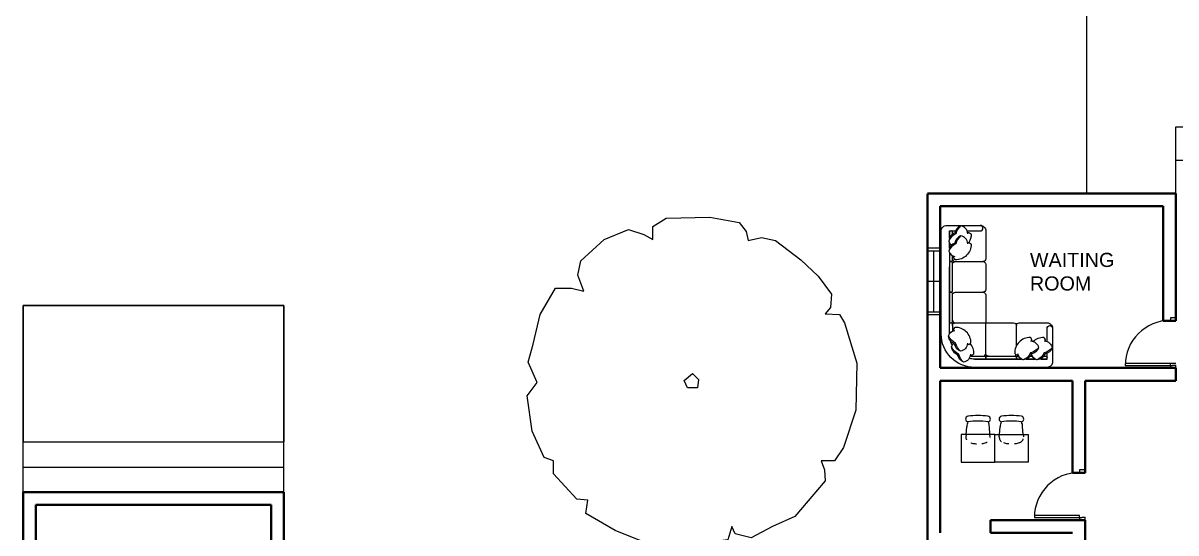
# Model space of a CAD drawing. Header units: metres. Extents: x 9 to 572, y -30 to 1114.
# Drawn here: x 321.97 to 342.67, y 36.25 to 45.4 of the extents above; entities that cross this region are included whole.
import ezdxf

# ---------------------------------------------------------------- set-up
doc = ezdxf.new("R2010")
doc.units = ezdxf.units.M
doc.header["$LTSCALE"] = 0.01
doc.header["$MEASUREMENT"] = 0
doc.linetypes.add('HIDDEN2', pattern=[0.1875, 0.125, -0.0625])
for name, color, linetype in [('door space', 1, 'Continuous'), ('FURNITURE', 130, 'Continuous'), ('ID-LOOSE', 31, 'Continuous'), ('STAIR', 231, 'Continuous'), ('TEXT', 141, 'Continuous'), ('WINDOW', 10, 'Continuous')]:
    doc.layers.add(name, color=color, linetype=linetype)
doc.layers.add('ROAD', color=31, linetype='Continuous', lineweight=30)
doc.layers.add('WALL', color=2, linetype='Continuous', lineweight=40)
doc.styles.get("Standard").update_dxf_attribs({"font": 'arial.ttf'})

# ---------------------------------------------------------------- blocks, each defined once
blk = doc.blocks.new('Simple tree 13_cad-block.com')
at = {"color": 0}
for points in [[(-1468, -1499), (-1766, -1175), (-1766, -1008), (-1883, -968), (-2037, -632), (-2103, -179), (-1973, -11), (-2089, 248), (-2025, 481), (-1935, 856), (-1740, 1192), (-1534, 1192), (-1378, 1153), (-1456, 1360), (-1416, 1541), (-1119, 1813), (-809, 1943), (-615, 1878), (-498, 1813), (-498, 1981), (-330, 2085), (227, 2098), (602, 2033), (692, 1917), (718, 1800), (886, 1839), (1068, 1800), (1391, 1555), (1611, 1348), (1779, 1115), (1766, 946), (1701, 868), (1883, 856), (1948, 752), (2102, 235), (2090, -361), (1934, -839), (1818, -1008), (1649, -1008), (1689, -1124), (1701, -1266), (1313, -1719), (1028, -1848), (757, -1991), (550, -1939), (511, -1848), (459, -2017), (-214, -2107), (-653, -2029), (-977, -1900), (-1352, -1681), (-1326, -1512)], [(-58, -76), (-97, 15), (6, 105), (84, 28), (71, -76)]]:
    blk.add_lwpolyline(points, close=True, dxfattribs=at)

msp = doc.modelspace()

# ---------------------------------------------------------------- linework, layer by layer
msp.add_line((340.62, 36.476), (340.62, 36.475))
at = {"layer": 'Defpoints'}
msp.add_line((342.667, 40.057), (342.667, 40.057), dxfattribs=at)
at = {"layer": 'door space'}
for p, q in [((342.567, 40.107), (342.567, 40.062)), ((342.667, 40.107), (342.567, 40.107)), ((342.607, 40.062), (342.567, 40.062)), ((342.607, 40.062), (342.607, 40.057)), ((342.667, 40.057), (342.607, 40.057)), ((342.667, 40.057), (342.667, 40.107)), ((342.667, 39.287), (341.757, 39.287)), ((341.757, 39.252), (342.567, 39.252)), ((342.567, 39.252), (342.567, 39.287)), ((342.567, 39.252), (342.567, 39.207)), ((342.567, 39.252), (342.607, 39.252)), ((342.567, 39.207), (342.667, 39.207)), ((342.607, 39.257), (342.607, 39.252)), ((342.607, 39.257), (342.667, 39.257)), ((342.667, 39.207), (342.667, 39.257)), ((340.937, 37.377), (340.937, 37.332)), ((341.037, 37.377), (340.937, 37.377)), ((340.977, 37.332), (340.937, 37.332)), ((340.977, 37.332), (340.977, 37.327)), ((341.037, 37.327), (340.977, 37.327)), ((341.037, 37.327), (341.037, 37.377)), ((340.937, 36.557), (340.127, 36.557)), ((340.127, 36.522), (340.937, 36.522)), ((340.937, 36.522), (340.937, 36.557)), ((340.937, 36.522), (340.937, 36.477)), ((340.937, 36.522), (340.977, 36.522)), ((340.937, 36.477), (341.037, 36.477)), ((340.977, 36.527), (340.977, 36.522)), ((340.977, 36.527), (341.037, 36.527)), ((341.037, 36.477), (341.037, 36.527))]:
    msp.add_line(p, q, dxfattribs=at)
for centre in [(342.567, 39.252), (340.937, 36.522)]:
    msp.add_ellipse(centre, major_axis=(-0.573, -0.573), ratio=1, start_param=3.926991, end_param=5.497787, dxfattribs=at)
at = {"layer": 'FURNITURE'}
for p, q in [((338.901, 38.016), (338.913, 38.151)), ((339.329, 38.016), (339.319, 38.151)), ((339.5, 38.016), (339.51, 38.151)), ((339.928, 38.016), (339.916, 38.151))]:
    msp.add_line(p, q, dxfattribs=at)
for points in [[(339.254, 41.168, -0.414214), (339.204, 41.118, -0.414214), (339.254, 41.068), (339.254, 40.618, -0.414214), (339.204, 40.568, -0.414214), (339.254, 40.518), (339.254, 40.018), (339.754, 40.018, -0.414214), (339.804, 39.968, -0.414214), (339.854, 40.018), (340.354, 40.018, -0.414214), (340.454, 39.918), (340.454, 39.318, -0.414214), (340.354, 39.218), (339.054, 39.218, -0.414214), (338.454, 39.818), (338.454, 41.668, -0.414214), (338.554, 41.768), (339.154, 41.768, -0.414214), (339.254, 41.668)], [(338.604, 41.098), (338.604, 40.588, 0.414214), (338.624, 40.568), (338.634, 40.568, 0.414214), (338.654, 40.588), (338.654, 41.098, 0.414214), (338.634, 41.118), (338.624, 41.118, 0.414214)], [(338.604, 40.548), (338.604, 40.038, 0.414214), (338.624, 40.018), (338.634, 40.018, 0.414214), (338.654, 40.038), (338.654, 40.548, 0.414214), (338.634, 40.568), (338.624, 40.568, 0.414214)], [(339.784, 39.368), (339.274, 39.368, -0.414214), (339.254, 39.388), (339.254, 39.398, -0.414214), (339.274, 39.418), (339.784, 39.418, -0.414214), (339.804, 39.398), (339.804, 39.388, -0.414214)]]:
    msp.add_lwpolyline(points, format="xyb", close=True, dxfattribs=at)
for points in [[(338.803, 41.761, 0.14773), (338.717, 41.615, 0.213343), (338.591, 41.486, 0.178662)], [(338.711, 41.635, 0.306663), (338.591, 41.486, 0.173914), (338.64, 41.413, 0.173914)], [(338.604, 41.537), (338.604, 41.668), (338.711, 41.668, 0.414214)], [(338.654, 41.604), (338.654, 41.648, 0.414214), (338.634, 41.668), (338.624, 41.668, 0.414214), (338.604, 41.648)], [(338.604, 41.648), (338.604, 41.562, 0.414214)], [(338.929, 41.618, 0.356772), (338.803, 41.761, 0.249542), (338.7, 41.631, -9.61688)], [(338.919, 41.668), (339.154, 41.668, 0.414214), (339.204, 41.718), (339.204, 41.718, 0.414214), (339.154, 41.768)], [(338.926, 41.643, -0.165541), (338.992, 41.612, -0.146641), (338.948, 41.458, -0.146641)], [(338.803, 41.581, 0.14773), (338.717, 41.435, 0.213343), (338.591, 41.306, 0.178662)], [(338.711, 41.455, 0.306663), (338.591, 41.306, 0.30633), (338.7, 41.209, -0.872847)], [(338.926, 41.463, -0.165541), (338.992, 41.432, -0.425989), (338.706, 41.151, -0.121523), (338.667, 41.218, 7.115464)], [(338.929, 41.438, 0.356772), (338.803, 41.581, 0.249542), (338.7, 41.451, -9.61688)], [(338.604, 41.274), (338.604, 41.138, 0.414214), (338.624, 41.118), (338.634, 41.118, 0.414214), (338.654, 41.138), (338.654, 41.224)], [(338.654, 41.168, 0.414214), (338.704, 41.118), (339.204, 41.118, 0.414214)], [(338.654, 41.068, -0.414214), (338.704, 41.118)], [(338.654, 40.518, -0.414214), (338.704, 40.568), (339.204, 40.568, -0.414214)], [(338.604, 39.822), (338.604, 39.998, -0.414214), (338.624, 40.018), (338.634, 40.018, -0.414214), (338.654, 39.998), (338.654, 39.867)], [(338.654, 40.068, 0.414214), (338.704, 40.018), (339.254, 40.018, 0.414214)], [(338.654, 39.968, -0.414214), (338.704, 40.018), (339.254, 40.018, -0.414214)], [(339.204, 39.418, 0.414214), (339.254, 39.468), (339.254, 40.018, 0.414214)], [(339.304, 39.418, -0.414214), (339.254, 39.468), (339.254, 40.018, -0.414214)], [(340.354, 39.683), (340.354, 39.918, -0.414214), (340.404, 39.968), (340.404, 39.968, -0.414214), (340.454, 39.918)], [(338.706, 39.634, -0.306663), (338.587, 39.783, -0.30633), (338.696, 39.88, 0.872847)], [(338.799, 39.508, -0.14773), (338.713, 39.654, -0.213343), (338.587, 39.783, -0.178662)], [(338.922, 39.626, 0.165541), (338.988, 39.657, 0.425989), (338.702, 39.937, 0.121523), (338.662, 39.871, -7.115464)], [(340.085, 39.69, 0.165541), (340.054, 39.756, 0.425989), (339.773, 39.47, 0.121523), (339.84, 39.43, -7.115464)], [(340.329, 39.69, 0.165541), (340.298, 39.756, 0.200231), (340.1, 39.676, 0.121523)], [(338.651, 39.616, -0.045527), (338.622, 39.693)], [(338.76, 39.439, -0.306663), (338.641, 39.588, -0.132419), (338.674, 39.647, -0.132419)], [(338.853, 39.313, -0.14773), (338.767, 39.459, -0.213343), (338.641, 39.588, -0.178662)], [(338.925, 39.651, -0.356772), (338.799, 39.508, -0.249542), (338.695, 39.637, 9.61688)], [(338.976, 39.431, 0.165541), (339.042, 39.462, 0.181425), (338.975, 39.646, 0.181425)], [(340.203, 39.567, -0.14773), (340.057, 39.481, -0.213343), (339.928, 39.355, -0.178662)], [(340.059, 39.693, -0.356772), (340.203, 39.567, -0.249542), (340.073, 39.463, 9.61688)], [(340.447, 39.567, -0.14773), (340.301, 39.481, -0.213343), (340.172, 39.355, -0.178662)], [(340.304, 39.693, -0.356772), (340.447, 39.567, -0.249542), (340.317, 39.463, 9.61688)], [(338.979, 39.456, -0.356772), (338.853, 39.313, -0.249542), (338.749, 39.443, 9.61688)], [(338.974, 39.426, 0.050084), (339.054, 39.418), (339.234, 39.418, -0.414214), (339.254, 39.398), (339.254, 39.388, -0.414214), (339.234, 39.368), (339.054, 39.368, -0.056083), (338.954, 39.379)], [(339.754, 39.418, 0.302306), (339.8, 39.448, 0.302306)], [(339.896, 39.368), (339.824, 39.368, -0.414214), (339.804, 39.388), (339.804, 39.398, -0.414214), (339.824, 39.418), (339.846, 39.418, -0.414214)], [(339.854, 39.418, -0.264058), (339.811, 39.442, -0.264058)], [(340.077, 39.474, -0.306663), (339.928, 39.355, -0.30633), (339.83, 39.464, 0.872847)], [(340.061, 39.439, 0.03768), (340.084, 39.43)], [(340.321, 39.474, -0.306663), (340.172, 39.355, -0.30633), (340.075, 39.464, 0.872847)], [(340.334, 39.368), (340.224, 39.368, -0.414214)], [(340.249, 39.368), (340.354, 39.368), (340.354, 39.474, -0.414214)], [(340.291, 39.418), (340.334, 39.418, -0.414214), (340.354, 39.398), (340.354, 39.388, -0.414214), (340.334, 39.368)]]:
    msp.add_lwpolyline(points, format="xyb", dxfattribs=at)
for points in [[(338.604, 41.454), (338.604, 41.383)], [(338.604, 41.358), (338.604, 41.454)], [(338.604, 39.818), (338.604, 41.024)], [(339.804, 39.606), (339.804, 39.968)], [(339.054, 39.368), (339.896, 39.368)], [(340.141, 39.368), (339.979, 39.368)], [(339.979, 39.368), (340.141, 39.368)], [(340.046, 39.418), (340.09, 39.418)]]:
    msp.add_lwpolyline(points, dxfattribs=at)
for points in [[(338.814, 37.516), (339.414, 37.516), (339.414, 38.016), (338.814, 38.016)], [(340.014, 37.516), (339.414, 37.516), (339.414, 38.016), (340.014, 38.016)]]:
    msp.add_lwpolyline(points, close=True, dxfattribs=at)
at = {"layer": 'FURNITURE', "linetype": 'HIDDEN2', "ltscale": 0.03, "flags": 128}
msp.add_lwpolyline([(338.901, 38.016), (338.897, 37.973, 0.358502), (338.97, 37.867, 0.141508), (339.259, 37.867, 0.358502), (339.332, 37.973), (339.329, 38.016)], format="xyb", dxfattribs=at)
at = {"layer": 'FURNITURE', "linetype": 'HIDDEN2', "ltscale": 0.03}
msp.add_lwpolyline([(339.928, 38.016), (339.932, 37.973, -0.358502), (339.859, 37.867, -0.141508), (339.57, 37.867, -0.358502), (339.497, 37.973), (339.5, 38.016)], format="xyb", dxfattribs=at)
at = {"layer": 'FURNITURE'}
for centre, radius, start, end in [((338.943, 38.291), 0.0508, 98.4555, 261.5445), ((339.114, 37.135), 1.219, 81.5445, 98.4555), ((339.286, 38.291), 0.0508, 278.4555, 81.5445), ((339.543, 38.291), 0.0508, 98.4555, 261.5445), ((339.714, 37.135), 1.219, 81.5445, 98.4555), ((339.886, 38.291), 0.0508, 278.4555, 81.5445), ((339.116, 38.151), 0.203, 153.7878, 180), ((339.114, 37.035), 1.219, 81.5445, 98.4555), ((339.116, 38.151), 0.203, 0, 26.382), ((339.713, 38.151), 0.203, 153.618, 180), ((339.714, 37.035), 1.219, 81.5445, 98.4555), ((339.713, 38.151), 0.203, 0, 26.2122)]:
    msp.add_arc(centre, radius, start, end, dxfattribs=at)
at = {"layer": 'ID-LOOSE'}
msp.add_line((340.354, 39.218), (340.354, 39.218), dxfattribs=at)
at = {"layer": 'ROAD'}
for p, q in [((321.973, 37.879), (321.973, 40.329)), ((326.654, 40.329), (321.973, 40.329)), ((326.654, 37.879), (326.654, 40.329))]:
    msp.add_line(p, q, dxfattribs=at)
at = {"layer": 'STAIR'}
for p, q in [((341.067, 42.336), (341.067, 52.138)), ((342.667, 42.336), (342.667, 43.536)), ((342.667, 43.536), (344.667, 43.536)), ((342.667, 42.936), (344.667, 42.936)), ((321.973, 37.879), (324.14, 37.879)), ((321.973, 36.979), (321.973, 37.879)), ((324.14, 37.879), (326.654, 37.879)), ((326.654, 36.979), (326.654, 37.879)), ((321.973, 37.429), (324.14, 37.429)), ((324.14, 37.429), (326.654, 37.429))]:
    msp.add_line(p, q, dxfattribs=at)
at = {"layer": 'WALL'}
for p, q in [((342.667, 42.341), (338.207, 42.341)), ((338.207, 42.336), (338.207, 38.976)), ((342.667, 40.057), (342.667, 42.341)), ((338.437, 42.111), (338.437, 39.211)), ((342.437, 42.111), (338.437, 42.111)), ((342.437, 40.052), (342.437, 42.111)), ((342.437, 40.052), (342.667, 40.052)), ((338.437, 39.211), (342.667, 39.211)), ((342.667, 38.976), (342.667, 39.211)), ((338.207, 38.976), (338.207, 34.746)), ((338.437, 38.976), (338.437, 36.246)), ((338.437, 38.976), (340.808, 38.976)), ((340.808, 38.976), (340.808, 37.322)), ((341.038, 38.976), (342.667, 38.976)), ((341.038, 38.976), (341.038, 37.322)), ((340.808, 37.322), (341.038, 37.322)), ((321.973, 36.979), (324.14, 36.979)), ((321.973, 33.979), (321.973, 36.979)), ((324.14, 36.979), (326.654, 36.979)), ((326.654, 35.664), (326.654, 36.979)), ((322.203, 36.749), (324.14, 36.749)), ((322.203, 36.749), (322.203, 33.979)), ((324.14, 36.749), (326.424, 36.749)), ((326.424, 35.434), (326.424, 36.749)), ((339.337, 36.476), (339.337, 36.246)), ((339.337, 36.476), (341.038, 36.476)), ((341.038, 33.916), (341.038, 36.476)), ((339.337, 36.246), (340.808, 36.246))]:
    msp.add_line(p, q, dxfattribs=at)
at = {"layer": 'WINDOW'}
for p, q in [((338.207, 40.162), (338.207, 41.362)), ((338.207, 41.362), (338.437, 41.362)), ((338.207, 41.312), (338.437, 41.312)), ((338.322, 40.212), (338.322, 41.312)), ((338.437, 41.362), (338.437, 40.162)), ((338.437, 40.762), (338.207, 40.762)), ((338.437, 40.162), (338.437, 40.762)), ((338.437, 40.212), (338.207, 40.212)), ((338.437, 40.162), (338.207, 40.162)), ((340.696, 36.476), (340.696, 36.475))]:
    msp.add_line(p, q, dxfattribs=at)

# ---------------------------------------------------------------- block references
at = {"layer": 'Defpoints', "xscale": 0.001407448445345188, "yscale": 0.001407448445345188, "zscale": 0.001407448445345188}
msp.add_blockref('Simple tree 13_cad-block.com', (333.979, 38.961), dxfattribs=at)

# ---------------------------------------------------------------- texts
at = {"layer": 'TEXT', "insert": (340.046, 41.275), "char_height": 0.25382, "attachment_point": 1}
msp.add_mtext_dynamic_manual_height_columns('WAITING ROOM', width=0.08607, gutter_width=1.269, heights=[0], dxfattribs=at)

doc.saveas('drawing.dxf')
